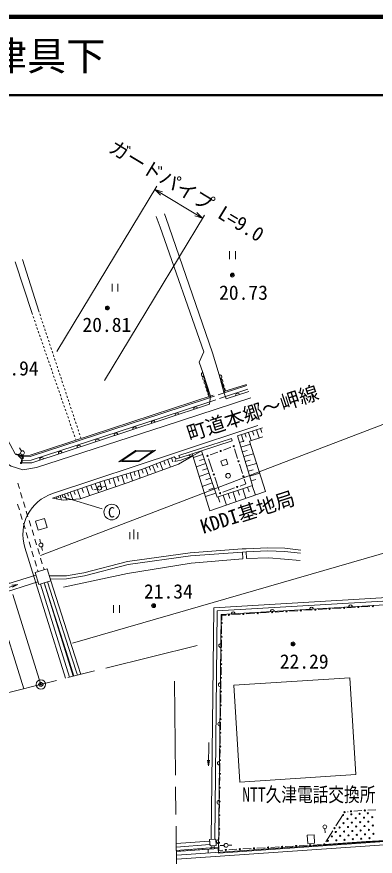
# Model space of a CAD drawing. Units: millimetres, scale not verified. Extents: x 40000 to 680000, y 20000 to 380000.
# Drawn here: x 431532 to 477276, y 272970 to 380000 of the extents above; entities that cross this region are included whole.
import ezdxf
from ezdxf.enums import TextEntityAlignment as Align

# ---------------------------------------------------------------- set-up
doc = ezdxf.new("R2010")
doc.units = ezdxf.units.MM
doc.header["$LTSCALE"] = 1000
doc.header["$PDMODE"] = 32
doc.header["$PDSIZE"] = 500
doc.linetypes.add('CHAIN', pattern=[18.5, 12, -1.5, 3.5, -1.5])
for name, color, linetype, lineweight in [('M-BGD', 7, 'Continuous', 13), ('M-BMK', 2, 'CHAIN', 13), ('M-BMK-SRVR', 3, 'Continuous', 13), ('M-STR-HTXT', 7, 'Continuous', 13), ('M-STR-STRC', 7, 'Continuous', 13), ('M-TTL', 2, 'Continuous', 140), ('M-TTL-LINE', 7, 'Continuous', 50), ('M-TTL-TXT', 7, 'Continuous', 13)]:
    doc.layers.add(name, color=color, linetype=linetype, lineweight=lineweight)
doc.layers.add('M-OTRS', color=6, linetype='Continuous')
doc.styles.add('ＭＳ ゴシック', font='')
doc.styles.get('ＭＳ ゴシック').set_extended_font_data('MS Gothic')

msp = doc.modelspace()

# ---------------------------------------------------------------- linework, layer by layer
at = {"layer": 'M-BGD'}
for p, q in [((449339, 354515), (449845, 353174)), ((450575, 354408), (450401, 354855)), ((458684, 350097), (458684, 349097)), ((459434, 349097), (459434, 350097)), ((434345, 342475), (432269, 349057)), ((431330, 348756), (433498, 342169)), ((443691, 345953), (443691, 344953)), ((444441, 344953), (444441, 345953)), ((433495, 342155), (433537, 342033)), ((433619, 341797), (433701, 341561)), ((434388, 342344), (434345, 342475)), ((434546, 341869), (434467, 342107)), ((434703, 341395), (434624, 341632)), ((433783, 341324), (433864, 341088)), ((433946, 340852), (434028, 340616)), ((434110, 340379), (434191, 340143)), ((434860, 340920), (434782, 341157)), ((435018, 340446), (434939, 340683)), ((434273, 339907), (434355, 339671)), ((434437, 339434), (434519, 339198)), ((435175, 339971), (435097, 340208)), ((435333, 339496), (435254, 339734)), ((434600, 338962), (434682, 338726)), ((434764, 338489), (434846, 338253)), ((435490, 339022), (435411, 339259)), ((435647, 338547), (435569, 338784)), ((435805, 338073), (435726, 338310)), ((434927, 338017), (435009, 337781)), ((435091, 337544), (435173, 337308)), ((435962, 337598), (435883, 337835)), ((436119, 337123), (436041, 337361)), ((435254, 337072), (435336, 336836)), ((435418, 336599), (435500, 336363)), ((435582, 336127), (435663, 335891)), ((436277, 336649), (436198, 336886)), ((436434, 336174), (436356, 336412)), ((435745, 335654), (435827, 335418)), ((435909, 335182), (435990, 334946)), ((436592, 335700), (436513, 335937)), ((436749, 335225), (436670, 335462)), ((436072, 334709), (436154, 334473)), ((436236, 334237), (436317, 334001)), ((436906, 334750), (436828, 334988)), ((437064, 334276), (436985, 334513)), ((437221, 333801), (437142, 334039)), ((457372, 334360), (458102, 332323)), ((436399, 333764), (436481, 333528)), ((436563, 333292), (436645, 333056)), ((437378, 333327), (437300, 333564)), ((437536, 332852), (437457, 333089)), ((460833, 333129), (457952, 332203)), ((457998, 332060), (460879, 332986)), ((436726, 332819), (436808, 332583)), ((436890, 332347), (436972, 332111)), ((437053, 331874), (437135, 331638)), ((437693, 332378), (437615, 332615)), ((437851, 331903), (437772, 332140)), ((457254, 331807), (457989, 332057)), ((458151, 331584), (461032, 332510)), ((461157, 332206), (458257, 331283)), ((437217, 331402), (437299, 331166)), ((437380, 330929), (437462, 330693)), ((438008, 331428), (437929, 331666)), ((438165, 330954), (438087, 331191)), ((456046, 331395), (456781, 331645)), ((456098, 331401), (456046, 331395)), ((456158, 330905), (456918, 331164)), ((457391, 331325), (458151, 331584)), ((437544, 330457), (437626, 330221)), ((437708, 329984), (437789, 329748)), ((438323, 330479), (438244, 330716)), ((438480, 330005), (438401, 330242)), ((438637, 329530), (438559, 329767)), ((437871, 329512), (437953, 329276)), ((438035, 329039), (438116, 328803)), ((438795, 329055), (438716, 329293)), ((438952, 328581), (438874, 328818)), ((438198, 328567), (438280, 328331)), ((438362, 328094), (438444, 327858)), ((438525, 327622), (438607, 327386)), ((439110, 328106), (439031, 328344)), ((439267, 327632), (439188, 327869)), ((438689, 327149), (438771, 326913)), ((438852, 326677), (438934, 326441)), ((439424, 327157), (439346, 327394)), ((439582, 326682), (439503, 326920)), ((439704, 326314), (439660, 326445)), ((460195, 326713), (460486, 325808)), ((460647, 326858), (460793, 326406)), ((461099, 327003), (461430, 325974)), ((461614, 327169), (461779, 326654)), ((462129, 327334), (462460, 326304)), ((462644, 327499), (462809, 326984)), ((439016, 326204), (439058, 326083)), ((459965, 325739), (460565, 325919)), ((460145, 325139), (461345, 325499)), ((432029, 324324), (431558, 324158)), ((432133, 324619), (431869, 325044)), ((444938, 323364), (446716, 324577)), ((446716, 324577), (448869, 324610)), ((448869, 324610), (447090, 323398)), ((454011, 324001), (455088, 324674)), ((456223, 324142), (457191, 324500)), ((457895, 324761), (458863, 325119)), ((459330, 324892), (459720, 323682)), ((460328, 324530), (460937, 324712)), ((431385, 324183), (432143, 324019)), ((431696, 324066), (432114, 323697)), ((431911, 323972), (432301, 323902)), ((432205, 323929), (432090, 323189)), ((432314, 324162), (432412, 323671)), ((447090, 323398), (444938, 323364)), ((450285, 323383), (450476, 322900)), ((450769, 323574), (451160, 322579)), ((451266, 323770), (451462, 323272)), ((452171, 322943), (454011, 324001)), ((452325, 323781), (452233, 324066)), ((454011, 324001), (452463, 323481)), ((455249, 324201), (454073, 323801)), ((455449, 323612), (454861, 323412)), ((456551, 321992), (455991, 323657)), ((458458, 322973), (458254, 323579)), ((460510, 323920), (461729, 324285)), ((460696, 323301), (461314, 323487)), ((447489, 322282), (447671, 321821)), ((447950, 322464), (448310, 321551)), ((448407, 322643), (448586, 322187)), ((448863, 322823), (449233, 321884)), ((449332, 323008), (449517, 322538)), ((449802, 323193), (450183, 322226)), ((455649, 323024), (454438, 322612)), ((455855, 322419), (455250, 322212)), ((457777, 322744), (458458, 322973)), ((459950, 322968), (460340, 321759)), ((460881, 322683), (462119, 323053)), ((461069, 322054), (461698, 322242)), ((443847, 321195), (444174, 320094)), ((444397, 321359), (444561, 320808)), ((444948, 321522), (445263, 320463)), ((445477, 321680), (445635, 321150)), ((446007, 321837), (446307, 320829)), ((446511, 321987), (446661, 321483)), ((447015, 322137), (447298, 321186)), ((456061, 321813), (454814, 321388)), ((456273, 321189), (455650, 320977)), ((457351, 319615), (456790, 321281)), ((461257, 321426), (462514, 321802)), ((431872, 319836), (431653, 320553)), ((440418, 320091), (440807, 318953)), ((440987, 320286), (441181, 319717)), ((441556, 320480), (441946, 319339)), ((442127, 320675), (442322, 320105)), ((442335, 319984), (442811, 320136)), ((442702, 320855), (443042, 319711)), ((443274, 321025), (443444, 320453)), ((456486, 320565), (455201, 320128)), ((460766, 320440), (460020, 320173)), ((460571, 321045), (460766, 320440)), ((461440, 320815), (462051, 320998)), ((461585, 320225), (461988, 319015)), ((432236, 318640), (432018, 319358)), ((437335, 319037), (437431, 318756)), ((437615, 319133), (437870, 318389)), ((437987, 319260), (438114, 318888)), ((438359, 319387), (438675, 318463)), ((438821, 319545), (438979, 319083)), ((439283, 319703), (439671, 318568)), ((439850, 319897), (440044, 319330)), ((441860, 319828), (441386, 319668)), ((456923, 319280), (455600, 318830)), ((456704, 319923), (456062, 319704)), ((459314, 319920), (457823, 319386)), ((457885, 318991), (458301, 317745)), ((458508, 319198), (458715, 318576)), ((459130, 319406), (459542, 318173)), ((459747, 319612), (459953, 318995)), ((460363, 319817), (460771, 318596)), ((460974, 320021), (461178, 319410)), ((432601, 317444), (432382, 318162)), ((436581, 318779), (436675, 318504)), ((436818, 318860), (436883, 318669)), ((437054, 318941), (437246, 318380)), ((457222, 318769), (457443, 318107)), ((431864, 317119), (431645, 317836)), ((432965, 316249), (432747, 316966)), ((432228, 315923), (432010, 316641)), ((433330, 315053), (433111, 315771)), ((433927, 315692), (435077, 316036)), ((435418, 314894), (435077, 316036)), ((432593, 314728), (432374, 315445)), ((434268, 314550), (433927, 315692)), ((434268, 314550), (435418, 314894)), ((432957, 313532), (432739, 314249)), ((433694, 313857), (433476, 314575)), ((445968, 313391), (445968, 314266)), ((446468, 313391), (446468, 314641)), ((446968, 313391), (446968, 314266)), ((433322, 312336), (433103, 313054)), ((434059, 312662), (433840, 313379)), ((434563, 312899), (434465, 313389)), ((432557, 312336), (437767, 295664)), ((433686, 311141), (433467, 311858)), ((434423, 311466), (434205, 312183)), ((434682, 312414), (434823, 311934)), ((460336, 311748), (460372, 310904)), ((460822, 311763), (460837, 310928)), ((427170, 311135), (432421, 294331)), ((434051, 309945), (433832, 310662)), ((434788, 310270), (434569, 310988)), ((435390, 309618), (433865, 309134)), ((434260, 309259), (434196, 309467)), ((435022, 309501), (434934, 309792)), ((435390, 309618), (435874, 308093)), ((427576, 306808), (433969, 308806)), ((433865, 309134), (434349, 307609)), ((437888, 308733), (435681, 308699)), ((437894, 308333), (435808, 308301)), ((437481, 307279), (445663, 309016)), ((427844, 305949), (434241, 307948)), ((428805, 306721), (431669, 307615)), ((435874, 308093), (434349, 307609)), ((434540, 307669), (438253, 295786)), ((435015, 307820), (438738, 295906)), ((435045, 307830), (438089, 298254)), ((435464, 307963), (438508, 298388)), ((435874, 308093), (438927, 298522)), ((435276, 306984), (435310, 306994)), ((435425, 306506), (435444, 306512)), ((435574, 306029), (435613, 306041)), ((435723, 305552), (435744, 305558)), ((435873, 305075), (435916, 305088)), ((436022, 304598), (436045, 304605)), ((436171, 304120), (436219, 304135)), ((443886, 304999), (443886, 303999)), ((444636, 303999), (444636, 304999)), ((456347, 275106), (456677, 304658)), ((456787, 275138), (457112, 304244)), ((462656, 303991), (463743, 304056)), ((464491, 304101), (465578, 304166)), ((466327, 304211), (467413, 304276)), ((468162, 304321), (469249, 304386)), ((469997, 304431), (471084, 304497)), ((471833, 304542), (472919, 304607)), ((473668, 304652), (474755, 304717)), ((475503, 304762), (476590, 304827)), ((436320, 303643), (436345, 303651)), ((436469, 303166), (436522, 303182)), ((457269, 273464), (457607, 303772)), ((457686, 303079), (457693, 303693)), ((457693, 303693), (458237, 303725)), ((458985, 303770), (460072, 303836)), ((460821, 303881), (461907, 303946)), ((436618, 302689), (436646, 302697)), ((436767, 302211), (436825, 302229)), ((457664, 301330), (457676, 302330)), ((436917, 301734), (436947, 301743)), ((437066, 301257), (437128, 301276)), ((437215, 300780), (437247, 300790)), ((437364, 300302), (437431, 300323)), ((437513, 299825), (437548, 299836)), ((457642, 299580), (457654, 300580)), ((437662, 299348), (437734, 299370)), ((437811, 298871), (437848, 298882)), ((457620, 297830), (457632, 298830)), ((437960, 298393), (438037, 298417)), ((438835, 295931), (438089, 298254)), ((438110, 297916), (438150, 297929)), ((439263, 296037), (438508, 298388)), ((439690, 296144), (438927, 298522)), ((438259, 297439), (438342, 297465)), ((438408, 296962), (438451, 296975)), ((438557, 296484), (438648, 296513)), ((457598, 296080), (457610, 297080)), ((438706, 296007), (438753, 296022)), ((457576, 294330), (457589, 295330)), ((460010, 282428), (459216, 294781)), ((457554, 292580), (457567, 293580)), ((457532, 290830), (457545, 291830)), ((457510, 289081), (457523, 290080)), ((457488, 287331), (457501, 288331)), ((456001, 284482), (456035, 287481)), ((457466, 285581), (457479, 286581)), ((457444, 283831), (457457, 284831)), ((457422, 282081), (457435, 283081)), ((457400, 280331), (457413, 281331)), ((451898, 273092), (551635, 280011)), ((451904, 272591), (551669, 279512)), ((457378, 278581), (457391, 279581)), ((473813, 278649), (473738, 278639)), ((475583, 278786), (474560, 278721)), ((477355, 278897), (476331, 278833)), ((457356, 276832), (457369, 277831)), ((473166, 278273), (472268, 276852)), ((470859, 276462), (470886, 275963)), ((471868, 276218), (470971, 274797)), ((456931, 275148), (456133, 275090)), ((456133, 275090), (456191, 274293)), ((456931, 275148), (456989, 274351)), ((457335, 275082), (457347, 276082)), ((456147, 274902), (451882, 274573)), ((456179, 274463), (451887, 274132)), ((457276, 274107), (451892, 273691)), ((456989, 274351), (456191, 274293)), ((456277, 273895), (456267, 274029)), ((456408, 274308), (456436, 273907)), ((456707, 274330), (456735, 273927)), ((456775, 273930), (456771, 273999)), ((457276, 274107), (457274, 273965)), ((457275, 273373), (480386, 274977)), ((457317, 273718), (457325, 274332)), ((457999, 274354), (457499, 274356)), ((458499, 274366), (458998, 274393)), ((463221, 274052), (462176, 273993)), ((465015, 274154), (463970, 274095)), ((466809, 274256), (465764, 274196)), ((468603, 274357), (467558, 274298)), ((470396, 274459), (469351, 274399)), ((451893, 273591), (457274, 273965)), ((452286, 273619), (452279, 273721)), ((452785, 273653), (452781, 273706)), ((453284, 273688), (453276, 273798)), ((453783, 273722), (453779, 273780)), ((454281, 273757), (454273, 273875)), ((454780, 273792), (454776, 273853)), ((455279, 273826), (455270, 273952)), ((455778, 273861), (455773, 273926)), ((455972, 273374), (455937, 273872)), ((457275, 273373), (457234, 273962)), ((457840, 273748), (457317, 273718)), ((459634, 273849), (458589, 273790)), ((461427, 273951), (460382, 273892))]:
    msp.add_line(p, q, dxfattribs=at)
for points in [[(450575, 354408), (456514, 337143), (457372, 334360)], [(455255, 334631), (454807, 335983), (455415, 337265), (449845, 353174)], [(456139, 330604), (450220, 328651), (433467, 323147), (432166, 323125), (432302, 324044), (431338, 324272), (429363, 327840), (426898, 335493), (425328, 340337)], [(456139, 330604), (456265, 331635), (455255, 334631), (456073, 331645)], [(457372, 334360), (457940, 332135), (458257, 331283)], [(428979, 324099), (429536, 323498), (430824, 322693), (432288, 322254), (434045, 322524), (450335, 327812), (461418, 331428)], [(432301, 323902), (433257, 323953), (450038, 329423), (456002, 331380)], [(456594, 331759), (433225, 324101), (432302, 324044)], [(432327, 323403), (433349, 323457), (450194, 328947), (456158, 330905)], [(462283, 327891), (452034, 324503), (436109, 319208)], [(455088, 324674), (457109, 318732), (461614, 320235), (459719, 326560), (462871, 327573)], [(462951, 326461), (461217, 325906), (463257, 319452), (456159, 317008), (454011, 324001)], [(442320, 320742), (447442, 322264), (451613, 323906), (451862, 323631), (452325, 323781), (455088, 324674), (459008, 325949), (458916, 326234)], [(452233, 324066), (454996, 324959), (458916, 326234)], [(451862, 323631), (451701, 323291), (452463, 323481)], [(457777, 322744), (457573, 323353), (458254, 323579)], [(452171, 322943), (445751, 320629), (439619, 318551)], [(439619, 318551), (437448, 318350), (436108, 318617), (442320, 320742)], [(467777, 312007), (465740, 312239), (463579, 312286), (460807, 312163), (460315, 312147), (453679, 311652), (445671, 310542), (440105, 309098), (437830, 308728)], [(467731, 311610), (465713, 311840), (463584, 311886), (460822, 311763), (460336, 311748), (453722, 311254), (445749, 310149), (440188, 308706), (437894, 308333)], [(445663, 309016), (453778, 310313), (460372, 310904)], [(460837, 310928), (463710, 311025), (467692, 310682)], [(430990, 307272), (431669, 307615), (430916, 307511)], [(481344, 277195), (481483, 289606), (481634, 306147), (456677, 304658)], [(480898, 276716), (481043, 289610), (481190, 305680), (457112, 304244)], [(480380, 275068), (480543, 289615), (480685, 305149), (457607, 303772)], [(460010, 282428), (474806, 283374), (474021, 295703), (459216, 294781)], [(455885, 285233), (456001, 284482), (456135, 285230)], [(468668, 274581), (468611, 275670), (469470, 275716)], [(469470, 275716), (469527, 274642), (468668, 274581)], [(480378, 274920), (480164, 275067), (476106, 274841), (470771, 274480)]]:
    msp.add_lwpolyline(points, dxfattribs=at)
msp.add_lwpolyline([(444576, 323250), (446682, 324686), (449231, 324725), (447125, 323289)], close=True, dxfattribs=at)
for centre, radius in [((459052, 347064), 150), ((459052, 347064), 120), ((459052, 347064), 90), ((459052, 347064), 60), ((459052, 347064), 30), ((459052, 347064), 20), ((443102, 342872), 150), ((443102, 342872), 120), ((443102, 342872), 90), ((443102, 342872), 60), ((443102, 342872), 30), ((443102, 342872), 20), ((432265, 324407), 250), ((457543, 324631), 75), ((459215, 325249), 75), ((432216, 324003), 75), ((432216, 324003), 60), ((432216, 324003), 50), ((455871, 324012), 75), ((459835, 323325), 75), ((432079, 323115), 75), ((432079, 323115), 60), ((432079, 323115), 50), ((456671, 321636), 75), ((458501, 321485), 300), ((460455, 321402), 75), ((442096, 319908), 250), ((459667, 320047), 75), ((457470, 319260), 75), ((434612, 312654), 250), ((448994, 304917), 150), ((448994, 304917), 120), ((448994, 304917), 90), ((448994, 304917), 60), ((448994, 304917), 30), ((448994, 304917), 20), ((462282, 303968), 75), ((464117, 304078), 75), ((465952, 304189), 75), ((467788, 304299), 75), ((469623, 304409), 75), ((471458, 304519), 75), ((473294, 304629), 75), ((475129, 304739), 75), ((476964, 304850), 75), ((458611, 303748), 75), ((460446, 303858), 75), ((457681, 302704), 75), ((457659, 300955), 75), ((466798, 300033), 150), ((466798, 300033), 120), ((466798, 300033), 90), ((466798, 300033), 60), ((466798, 300033), 30), ((466798, 300033), 20), ((457637, 299205), 75), ((457615, 297455), 75), ((457593, 295705), 75), ((457571, 293955), 75), ((457549, 292205), 75), ((457527, 290455), 75), ((457505, 288706), 75), ((457483, 286956), 75), ((457462, 285206), 75), ((457440, 283456), 75), ((457418, 281706), 75), ((457396, 279956), 75), ((457374, 278206), 75), ((473366, 278590), 75), ((474185, 278698), 75), ((474223, 278309), 75), ((475281, 278375), 75), ((475957, 278809), 75), ((476340, 278441), 75), ((473230, 277184), 75), ((473727, 277746), 75), ((474289, 277250), 75), ((474785, 277813), 75), ((475348, 277316), 75), ((475844, 277879), 75), ((476406, 277383), 75), ((476902, 277945), 75), ((457352, 276457), 75), ((470846, 276712), 250), ((472068, 276535), 75), ((472734, 276622), 75), ((473297, 276125), 75), ((473793, 276688), 75), ((474355, 276192), 75), ((474851, 276754), 75), ((475414, 276258), 75), ((475910, 276820), 75), ((476472, 276324), 75), ((476969, 276886), 75), ((471742, 275497), 75), ((472238, 276059), 75), ((472304, 275001), 75), ((472800, 275563), 75), ((473363, 275067), 75), ((473859, 275629), 75), ((474421, 275133), 75), ((474918, 275695), 75), ((475480, 275199), 75), ((475976, 275762), 75), ((476539, 275265), 75), ((477035, 275828), 75), ((457330, 274707), 75), ((458249, 274353), 250), ((461802, 273972), 75), ((463596, 274074), 75), ((465389, 274175), 75), ((467183, 274277), 75), ((468977, 274378), 75), ((470771, 274480), 75), ((471246, 274935), 75), ((458214, 273769), 75), ((460008, 273871), 75)]:
    msp.add_circle(centre, radius, dxfattribs=at)
for centre, radius, start, end in [((455352, 334386), 264, 111.64187, 285.61558), ((455521, 333886), 264, 111.64187, 285.61558), ((457404, 334072), 290, 292.21749, 96.43716), ((455689, 333387), 264, 111.64187, 285.61558), ((455857, 332888), 264, 111.64187, 285.61558), ((457546, 333516), 290, 292.21749, 96.43716), ((457688, 332960), 290, 292.21749, 96.43716), ((456026, 332388), 264, 111.64187, 285.61558), ((456194, 331889), 264, 111.64187, 285.61558), ((457830, 332404), 290, 292.21749, 96.43716), ((459707, 331745), 250, 17.65203, 197.65203), ((454367, 330019), 250, 18.25994, 198.25994), ((451993, 329236), 250, 18.25994, 198.25994), ((446594, 327460), 250, 18.18801, 198.18801), ((448969, 328240), 250, 18.18801, 198.18801), ((444219, 326680), 250, 18.18801, 198.18801), ((441844, 325899), 250, 18.18801, 198.18801), ((437094, 324339), 250, 18.18801, 198.18801), ((439469, 325119), 250, 18.18801, 198.18801), ((453707, 324227), 250, 197.9156, 17.9156), ((434718, 323558), 250, 18.18801, 198.18801), ((437807, 313977), 5500, 107.98262, 197.35382), ((437807, 313977), 5500, 107.98262, 197.35382), ((459164, 303865), 250, 3.41359, 183.41359), ((464155, 304163), 250, 3.41359, 183.41359), ((469146, 304460), 250, 3.41359, 183.41359), ((474137, 304758), 250, 3.41359, 183.41359), ((457563, 299829), 250, 89.36065, 269.36065), ((457507, 294830), 250, 89.36065, 269.36065), ((457451, 289830), 250, 89.36065, 269.36065), ((457395, 284830), 250, 89.36065, 269.36065), ((457340, 279831), 250, 89.36065, 269.36065), ((473164, 278243), 75, 226.26387, 69.19866), ((457284, 274831), 250, 89.36065, 269.36065)]:
    msp.add_arc(centre, radius, start, end, dxfattribs=at)
for p in [(459052, 347064), (443102, 342872), (448994, 304917), (466798, 300033)]:
    msp.add_point(p, dxfattribs=at)
at = {"layer": 'M-BMK'}
for p, q in [((434607, 294876), (428747, 313627)), ((454561, 299854), (403232, 287050)), ((451657, 295303), (452255, 240142))]:
    msp.add_line(p, q, dxfattribs=at)
at = {"layer": 'M-BMK-SRVR'}
msp.add_circle((434607, 294876), 600, dxfattribs=at)
at = {"layer": 'M-OTRS'}
msp.add_point((434607, 294876), dxfattribs=at)
at = {"layer": 'M-STR-HTXT'}
for p, q in [((436637, 337306), (449400, 358387)), ((455231, 354310), (449158, 357987)), ((449158, 357987), (449884, 357255)), ((449158, 357987), (450143, 357683)), ((442711, 333629), (455473, 354710)), ((455231, 354310), (454246, 354614)), ((455231, 354310), (454505, 355041))]:
    msp.add_line(p, q, dxfattribs=at)
at = {"layer": 'M-STR-STRC'}
for p, q in [((434577, 311307), (484871, 330560)), ((437362, 318776), (442415, 317249)), ((438630, 300117), (485914, 313803))]:
    msp.add_line(p, q, dxfattribs=at)
msp.add_circle((443650, 316849), 1000, dxfattribs=at)
at = {"layer": 'M-TTL'}
msp.add_line((680000, 380000), (40000, 380000), dxfattribs=at)
at = {"layer": 'M-TTL-LINE'}
msp.add_line((40000, 370000), (680000, 370000), dxfattribs=at)

# ---------------------------------------------------------------- texts
at = {"layer": 'M-BGD', "style": 'ＭＳ ゴシック'}
for s, p in [('20.73', (460465, 344831)), ('20.81', (443030, 340731)), ('20.94', (431206, 335179)), ('21.34', (450879, 306735)), ('22.29', (468211, 297800))]:
    msp.add_text(s, height=1833, dxfattribs=at).set_placement(p, align=Align.MIDDLE_CENTER)
msp.add_text('KDDI基地局', height=1833, rotation=17.736, dxfattribs=at).set_placement((461423, 315437), align=Align.BOTTOM_CENTER)
at = {"layer": 'M-BGD', "style": 'ＭＳ ゴシック', "width": 0.8}
msp.add_text('NTT久津電話交換所', height=1833, dxfattribs=at).set_placement((468799, 279373), align=Align.BOTTOM_CENTER)
at = {"layer": 'M-STR-HTXT', "style": 'ＭＳ ゴシック'}
msp.add_text('ガードパイプ L=9.0', height=1833, rotation=328.808, dxfattribs=at).set_placement((452453, 356576), align=Align.BOTTOM_CENTER)
msp.add_text('町道本郷～岬線', height=1833, rotation=18.022, dxfattribs=at).set_placement((461633, 329489), align=Align.MIDDLE_CENTER)
at = {"layer": 'M-STR-STRC', "style": 'ＭＳ ゴシック'}
msp.add_text('C', height=1320, dxfattribs=at).set_placement((443620, 316820), align=Align.MIDDLE_CENTER)
at = {"layer": 'M-TTL-TXT', "style": 'ＭＳ ゴシック'}
msp.add_text('地 名      長門市油谷向津具下', height=3666, dxfattribs=at).set_placement((370380, 375000), align=Align.MIDDLE_LEFT)

doc.saveas('drawing.dxf')
